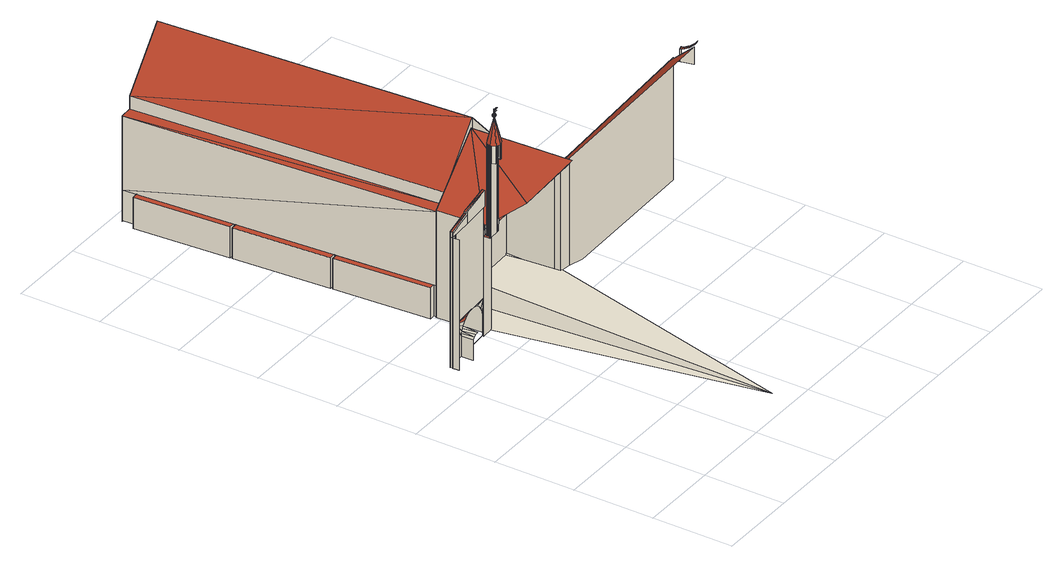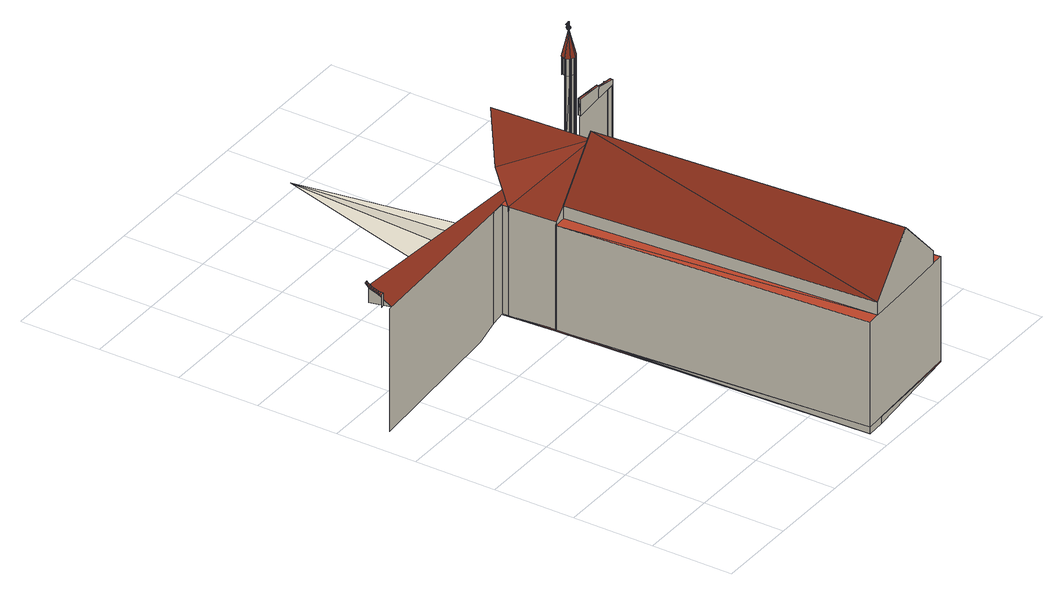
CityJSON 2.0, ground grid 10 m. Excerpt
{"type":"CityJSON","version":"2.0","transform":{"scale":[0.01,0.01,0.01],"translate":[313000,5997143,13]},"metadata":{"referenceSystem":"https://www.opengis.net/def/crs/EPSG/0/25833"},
"CityObjects":{
"building1":{"type":"Building","geometry":[{"type":"MultiSurface","lod":"0","boundaries":[[[0,1,2]],[[3,4,5,1]],[[6,2,1]],[[5,7,6,1]],[[8,6,7,9,10]],[[11,12,10,9]],[[10,13,14,8]],[[13,15,16,14]],[[16,17,14]],[[17,16,15,18]],[[19,12,11]],[[15,13,20,21,18]],[[18,21,22,23,17]],[[12,24,25,20,13,10]],[[23,22,26,27]],[[28,29,30,31,32]],[[12,19,24]],[[22,33,34,26]],[[26,35,36,27]],[[37,35,26,34]],[[37,33,38]],[[22,39,40,33]],[[33,37,34]],[[40,41,38,33]],[[39,41,40]],[[42,19,11,9,31,30,29,43,44,45]],[[39,22,46,47,48]],[[22,49,46]],[[10,9,31,32,50,51,52,13]],[[24,19,42,53]],[[22,54,49]],[[20,13,52]],[[54,22,55]],[[56,57,27]],[[45,53,42]],[[43,29,28,32,50,44]],[[51,25,24,53,58]],[[59,22,21,20,52,51,60]],[[52,51,25,20]],[[61,62,63]],[[53,45,58]],[[62,61,64]],[[61,63,59]],[[65,66,64,61]],[[67,68,69,70]],[[71,67,70,72,73,74]],[[69,70,72]],[[69,75,76]],[[69,72,73]],[[68,77,78,75,69]],[[79,71,74,80]],[[77,81,82,83,78]],[[84,79,80,85]],[[81,86,87,82]],[[88,84,85,89]],[[86,90,91,87]],[[92,88,89,93]],[[94,75,78,83,82,87,91,95,96,97,98,99,100,101]],[[90,102,95,91]],[[103,92,93,104]],[[105,106,69,73,74,80,85,89,93,104,107,108,109]],[[110,111,112,113,114,115,116,102,90,86,81,77,68,67,71,79,84,88,92,103,117,118,119,120]],[[69,106,94,75]],[[102,116,96,95]],[[117,103,104,107]],[[116,115,97,96]],[[118,117,107,108]],[[115,114,98,97]],[[119,118,108,109]],[[114,113,99,98]],[[120,119,109,105]],[[113,112,100,99]],[[110,120,105,106]],[[112,111,101,100]],[[111,110,106,94,101]],[[50,51,45,44]],[[65,61,121]],[[51,58,45]],[[122,123,110,106]],[[94,106,124]],[[125,124,106,110]],[[61,126,121]],[[127,128,129,130]],[[131,127,130,132]],[[94,124,133]],[[128,134,135,129]],[[136,131,132,137]],[[57,126,61,138]],[[134,139,140,135]],[[141,136,137,142]],[[139,143,144,140]],[[145,141,142,146]],[[143,147,148,144]],[[149,145,146,150]],[[147,151,152,148]],[[153,149,150,154]],[[125,155,156,157,158,159,160,161,162,163,151,147,143,139,134,128,127,131,136,141,145,149,153,164]],[[165,133,166,154,150,146,142,137,132,130,129,135,140,144,148,152,167,168,169,170,171,172,173,174]],[[175,176,75,78,83,82,87,91,95,96,97,98,99,100,101,94,133,166,154,150,146,142,137,132,130,129,135,140,144,148,152,167,168,169,170,171,172,173,174,165,133,177,178,179,180,181,182,183,184,185,186,187,188]],[[151,163,167,152]],[[164,153,154,166]],[[163,162,168,167]],[[125,164,166,133,124]],[[162,161,169,168]],[[155,125,124,133,165]],[[161,160,170,169]],[[156,155,165,174]],[[160,159,171,170]],[[157,156,174,173]],[[189,190,191,192,193]],[[159,158,172,171]],[[158,157,173,172]],[[194,189,193,192,195]],[[196,197,198,199]],[[200,201,197,196]],[[190,202,203,192,191]],[[204,196,199,205]],[[206,200,196,204]],[[197,207,208,198]],[[199,198,209,210]],[[201,211,207,197]],[[205,199,210,212]],[[198,208,213,209]],[[214,215,201,200]],[[216,204,205,217]],[[218,214,200,206]],[[219,206,204,216]],[[215,220,211,201]],[[207,221,222,208]],[[217,205,212,223]],[[211,224,221,207]],[[210,209,225,226]],[[212,210,226,227]],[[208,222,228,213]],[[229,218,206,219]],[[209,213,230,225]],[[220,231,224,211]],[[232,233,215,214]],[[234,232,214,218]],[[235,216,217,236]],[[223,212,227,237]],[[238,219,216,235]],[[233,239,220,215]],[[213,228,240,230]],[[236,217,223,241]],[[221,242,243,222]],[[224,244,242,221]],[[245,234,218,229]],[[246,247,94,106]],[[248,229,219,238]],[[226,225,249,250]],[[222,243,251,228]],[[239,252,231,220]],[[227,226,250,253]],[[225,230,254,249]],[[231,255,244,224]],[[241,223,237,256]],[[237,227,253,257]],[[228,251,258,240]],[[259,260,233,232]],[[261,245,229,248]],[[230,240,262,254]],[[263,259,232,234]],[[264,235,236,265]],[[260,266,239,233]],[[267,238,235,264]],[[252,268,255,231]],[[265,236,241,269]],[[270,263,234,245]],[[271,248,238,267]],[[272,273,124,125]],[[177,133,124,273]],[[256,237,257,274]],[[266,275,252,239]],[[242,276,277,243]],[[244,278,276,242]],[[243,277,279,251]],[[240,258,280,262]],[[269,241,256,281]],[[250,249,282,283]],[[255,284,278,244]],[[253,250,283,285]],[[249,254,286,282]],[[287,270,245,261]],[[288,261,248,271]],[[251,279,289,258]],[[275,290,268,252]],[[257,253,285,291]],[[254,262,292,286]],[[268,293,284,255]],[[281,256,274,294]],[[295,296,260,259]],[[297,295,259,263]],[[274,257,291,298]],[[296,299,266,260]],[[258,289,300,280]],[[301,264,265,302]],[[303,287,261,288]],[[304,267,264,301]],[[262,280,305,292]],[[306,297,263,270]],[[302,265,269,307]],[[299,308,275,266]],[[309,271,267,304]],[[290,310,293,268]],[[307,269,281,311]],[[312,194,195,192,313]],[[314,315,316,317,193]],[[315,318,319,316]],[[320,306,270,287]],[[294,274,298,321]],[[322,314,193,317,323]],[[276,324,277]],[[325,288,271,309]],[[278,326,324,276]],[[318,327,191,328,319]],[[308,329,290,275]],[[277,324,330,279]],[[284,326,278]],[[280,300,331,305]],[[332,322,323,333]],[[311,281,294,334]],[[327,335,336,328,191]],[[279,330,337,289]],[[283,282,338,339]],[[285,283,339,340]],[[282,286,341,338]],[[293,342,326,284]],[[343,320,287,303]],[[303,288,325]],[[291,285,340,344]],[[286,292,345,341]],[[329,346,310,290]],[[289,337,300]],[[347,332,333,348,195]],[[335,349,350,336]],[[298,291,344,351]],[[334,294,321,352]],[[310,342,293]],[[292,305,353,345]],[[301,302,354]],[[304,301,354]],[[302,307,354]],[[309,304,354]],[[355,347,195,348,356]],[[300,337,357,331]],[[321,298,351,358]],[[359,343,303,325]],[[307,311,354]],[[325,309,354]],[[305,331,360,353]],[[349,361,203,362,363,364,350]],[[311,334,354]],[[346,365,342,310]],[[366,367,296,295]],[[368,366,295,297]],[[367,369,299,296]],[[324,326,370]],[[330,324,370]],[[371,368,297,306]],[[369,372,308,299]],[[337,330,370]],[[352,321,358,373]],[[326,342,370]],[[374,371,306,320]],[[334,352,354]],[[372,375,329,308]],[[331,357,376,360]],[[359,325,354]],[[377,374,320,343]],[[378,355,356,379]],[[375,380,346,329]],[[381,382,362,203,361]],[[357,337,370]],[[364,363,383,384]],[[342,365,370]],[[385,377,343,359]],[[352,373,354]],[[380,365,346]],[[376,357,370]],[[385,359,354]],[[363,362,386,387]],[[388,389,390,391,392,393,394,395,396,397,381,361,349,335,327,318,315,314,322,332,347,355,378,398]],[[399,400,379,356,348,333,323,317,316,319,328,336,350,364,384,401,402,403,404,405,406,407,408,409]],[[410,411,412,413,123,110,125,272]],[[312,414,415,416,202,190,189,194]],[[417,376,370]],[[373,418,354]],[[365,419,370]],[[360,376,417,420]],[[373,358,421,418]],[[422,385,354]],[[353,360,420,423]],[[384,383,424,401]],[[397,425,382,381]],[[398,378,379,400,387,386,313]],[[358,351,426,421]],[[427,417,370]],[[428,419,365,380]],[[419,429,370]],[[345,353,423,430]],[[431,422,354]],[[351,344,432,426]],[[422,433,377,385]],[[429,434,370]],[[341,345,430,435]],[[344,340,436,432]],[[437,427,370]],[[418,438,354]],[[434,439,370]],[[338,341,435,440]],[[340,339,441,436]],[[439,437,370]],[[339,338,440,441]],[[420,417,442]],[[443,431,354]],[[313,386,444,388,398]],[[445,428,380,375]],[[399,446,387,400]],[[438,447,354]],[[448,443,354]],[[433,449,374,377]],[[401,424,450,402]],[[451,419,428]],[[421,452,418]],[[447,453,354]],[[454,455,425,397,396,456]],[[457,448,354]],[[453,458,354]],[[458,457,354]],[[459,445,375,372]],[[442,417,427,460]],[[461,462,463,464,362,382,425,455,465]],[[431,466,433,422]],[[449,467,371,374]],[[468,469,470,471,472,473,450,424,383,363,387,446,474]],[[444,386,362,382,425,455,465,461,462,475,476,477,478]],[[395,465,455,454,456,396]],[[388,444,478,389]],[[409,474,446,399]],[[479,429,419,451]],[[402,450,473,403]],[[423,420,442,480]],[[481,459,372,369]],[[467,482,368,371]],[[418,452,483,438]],[[421,426,484,452]],[[460,427,485]],[[486,481,369,367]],[[482,487,366,368]],[[487,486,367,366]],[[488,434,429,479]],[[408,468,474,409]],[[489,464,463,490]],[[389,478,477,491,390]],[[443,492,466,431]],[[403,473,472,404]],[[394,461,465,395]],[[493,451,428,445]],[[386,494,495,462,475,476,477,478,444]],[[485,427,437,496]],[[497,439,434,488]],[[491,477,476,391,390]],[[430,423,480,498]],[[407,469,468,408]],[[496,437,499]],[[438,483,500,447]],[[466,501,449,433]],[[499,437,439,497]],[[404,472,471,405]],[[502,462,461,394,393]],[[426,432,503,484]],[[391,476,475,392]],[[406,470,469,407]],[[392,475,462,502,393]],[[405,471,470,406]],[[202,416,456,192,203]],[[448,504,492,443]],[[480,442,460,505]],[[447,500,506,453]],[[435,430,498,507]],[[457,508,504,448]],[[432,436,509,503]],[[494,510,511,495]],[[512,493,445,459]],[[453,506,513,458]],[[452,484,514,483]],[[458,513,508,457]],[[515,479,451,493]],[[440,435,507,516]],[[436,441,517,509]],[[501,518,467,449]],[[441,440,516,517]],[[492,519,501,466]],[[505,460,485,520]],[[521,512,459,481]],[[518,522,482,467]],[[498,480,505,523]],[[524,488,479,515]],[[94,133,177,525,247]],[[483,514,526,500]],[[527,521,481,486]],[[484,503,528,514]],[[522,529,487,482]],[[520,485,496,530]],[[529,527,486,487]],[[531,515,493,512]],[[504,532,519,492]],[[533,497,488,524]],[[534,535,387,446,474,468,469,470,471,472,473,450,424,383,363]],[[530,496,499,536]],[[536,499,497,533]],[[507,498,523,537]],[[519,538,518,501]],[[500,526,539,506]],[[503,509,540,528]],[[508,541,532,504]],[[523,505,520,542]],[[506,539,543,513]],[[513,543,541,508]],[[516,507,537,544]],[[509,517,545,540]],[[546,531,512,521]],[[547,548,183,182]],[[549,547,182,181]],[[514,528,550,526]],[[517,516,544,545]],[[551,524,515,531]],[[548,552,184,183]],[[538,553,522,518]],[[554,549,181,180]],[[532,555,538,519]],[[542,520,530,556]],[[557,546,521,527]],[[552,558,185,184]],[[559,554,180,179]],[[553,560,529,522]],[[537,523,542,561]],[[562,533,524,551]],[[560,557,527,529]],[[526,550,563,539]],[[528,540,564,550]],[[556,530,536,565]],[[565,536,533,562]],[[558,566,186,185]],[[541,567,555,532]],[[568,559,179,178]],[[569,551,531,546]],[[539,563,570,543]],[[544,537,561,571]],[[555,572,553,538]],[[543,570,567,541]],[[540,545,573,564]],[[545,544,571,573]],[[566,574,187,186]],[[561,542,556,575]],[[177,273,272,568,178]],[[576,569,546,557]],[[550,564,577,563]],[[578,562,551,569]],[[572,579,560,553]],[[579,576,557,560]],[[575,556,565,580]],[[567,581,572,555]],[[362,464,489,582,534,363]],[[580,565,562,578]],[[574,583,188,187]],[[584,272,273,177,585]],[[571,561,575,586]],[[563,577,587,570]],[[564,573,588,577]],[[570,587,581,567]],[[573,571,586,588]],[[589,578,569,576]],[[585,177,178,179,180,181,182,183,184,185,186,187,188,175,590,591,592,593,594,595,596,597,598,599]],[[272,584,600,601,602,603,604,605,606,607,608,609,610,583,574,566,558,552,548,547,549,554,559,568]],[[581,611,579,572]],[[586,575,580,612]],[[583,610,175,188]],[[611,589,576,579]],[[612,580,578,589]],[[577,588,613,587]],[[600,584,585,599]],[[535,614,510,494,386,387]],[[587,613,611,581]],[[414,312,313,192,491]],[[588,586,612,613]],[[615,616,176,175,617]],[[613,612,589,611]],[[610,609,590,175]],[[601,600,599,598]],[[609,608,591,590]],[[602,601,598,597]],[[618,619,463,462,495]],[[608,607,592,591]],[[603,602,597,596]],[[607,606,593,592]],[[604,603,596,595]],[[606,605,594,593]],[[605,604,595,594]],[[582,489,490,620]],[[416,415,502,192,456]],[[619,621,620,490,463]],[[510,614,622,511]],[[622,623,618,495,511]],[[415,414,491,192,502]],[[624,412,625,626]],[[412,627,628,625]],[[525,177,273,629]],[[410,629,273,272]],[[627,630,631,628]],[[623,621,619,618]],[[621,623,622,620]],[[630,632,633,631]],[[632,634,635,633]],[[634,636,637,635]],[[636,638,639,637]],[[638,640,641,639]],[[640,642,643,641]],[[534,582,620,622,614,535]],[[644,645,646,647]],[[412,625,246,411]],[[648,649,650,651,652,653,654,655]],[[646,647,656,657,658,659,660,661,662,663,664,665,666,667,668,669,670,671,672,673,674,675,676,677,678,645]],[[679,680,681,682]],[[683,684,685,686]],[[687,683,686,688]],[[689,690,691,617,175,590,591,592,593,594,595,596,597,598,599,585,177,525,688,686,685,692,693,694,695,696,697,698,699,700,701,702,703,704,705,706,707,708,709,710,711,525,247,712,713,714,715,716,717,718,719,720,721]],[[684,722,692,685]],[[410,687,688,525,629]],[[722,723,693,692]],[[724,410,629,525,711]],[[723,725,694,693]],[[726,724,711,710]],[[629,247,525]],[[725,727,695,694]],[[728,726,710,709]],[[629,410,411,246]],[[727,729,696,695]],[[730,728,709,708]],[[246,247,629]],[[709,708,707,706,705,704,703,702,701,700,699,698,697,696,695,694,693,692,685,686,688,525,711,710]],[[728,730,731,732,733,734,735,736,737,414,738,739,740,729,727,725,723,722,684,683,687,410,724,726]],[[729,740,697,696]],[[731,730,708,707]],[[741,411,246,742]],[[743,741,742,744]],[[411,745,712,247,246]],[[746,743,744,747]],[[740,739,698,697]],[[732,731,707,706]],[[745,748,713,712]],[[749,746,747,750]],[[739,738,699,698]],[[748,751,714,713]],[[733,732,706,705]],[[752,749,750,753]],[[738,414,700,699]],[[734,733,705,704]],[[751,754,715,714]],[[755,752,753,756]],[[414,737,701,700]],[[735,734,704,703]],[[737,736,702,701]],[[736,735,703,702]],[[754,757,716,715]],[[758,759,246,742,744,747,750,753,756,760,761,762,763]],[[764,755,756,760]],[[246,759,690,247]],[[765,681,680]],[[757,766,717,716]],[[767,764,760,761]],[[689,690,247,712,713,714,715,716,717,718,719,720,721]],[[768,765,680]],[[766,769,718,717]],[[770,767,761,762]],[[769,771,719,718]],[[772,770,762,763]],[[773,765,768]],[[771,774,720,719]],[[775,772,763,758]],[[774,776,721,720]],[[777,775,758,759,690]],[[776,778,689,721]],[[778,777,690,689]],[[768,779,780,773]],[[617,691,690]],[[781,782,783,784]],[[785,784,783,786]],[[682,787,788,653,679]],[[789,782,781,790]],[[791,792,793]],[[653,788,794,654]],[[795,796,797]],[[784,798,790,781]],[[799,793,792]],[[789,790,798,800]],[[801,802,803]],[[804,805,806,807,808]],[[798,804,800]],[[809,810,648,655,811,655,654,794,788]],[[798,806,805]],[[804,798,805]],[[795,812,785]],[[797,813,795]],[[808,807,814,815]],[[816,817,818]],[[819,652,651,780,779,820]],[[805,821,814,807,806]],[[797,822,823,824,796]],[[788,787,825]],[[803,791,801]],[[826,818,817]],[[791,793,801]],[[815,814,821,827]],[[828,829,830,831]],[[788,787,832]],[[827,821,829,828]],[[652,819,820,833,653]],[[813,812,795]],[[834,835,836,837,786,783,782,789,800,804,808,815,827,828,831,838]],[[793,816,801]],[[831,830,839,838]],[[840,841,842]],[[823,843,824]],[[797,796,824,843,844]],[[829,845,839,830]],[[832,788,825]],[[846,842,841]],[[816,818,801]],[[797,795,785,786,837,847,848,849,850,822]],[[818,840,801]],[[838,839,845,834]],[[822,797,822,850,849]],[[845,812,835,834]],[[813,797,844]],[[812,813,835]],[[840,842,801]],[[822,850,849]],[[768,851,852,820,779]],[[853,802,801]],[[788,832,820]],[[854,802,853]],[[835,801,842]],[[849,855,856,823,822]],[[843,823,857]],[[820,809,788]],[[835,858,859]],[[852,860,820]],[[852,861,862,863,820]],[[855,848,849]],[[863,862,810,809,820]],[[864,865,861,852]],[[864,852,851,866]],[[867,823,856]],[[823,867,857]],[[868,854,853]],[[843,857,867,869,870,844]],[[836,835,813,844,870,869,871]],[[848,869,849]],[[869,867,856,855,849]],[[859,858,872]],[[868,873,874]],[[836,835,858]],[[871,848,847,837,836]],[[874,868,853]],[[869,848,871]],[[836,810,874]],[[768,875,876,877,866,851]],[[836,874,872,858]],[[878,879,865,864,880]],[[876,875,881,877]],[[882,883,884]],[[885,886,883]],[[887,888,886]],[[889,890,888]],[[891,892,890]],[[893,894,892]],[[895,896,894]],[[897,898,899,900,876]],[[882,884,901]],[[896,895,898,897]],[[885,883,882]],[[887,886,885]],[[889,888,887]],[[891,890,889]],[[893,892,891]],[[895,894,893]]],"semantics":{"surfaces":[{"type":"WallSurface"},{"type":"RoofSurface"},{"type":"GroundSurface"}],"values":[0,0,0,0,0,0,0,0,0,0,1,1,0,0,0,0,1,0,0,0,0,0,0,0,0,0,0,1,1,0,1,2,1,2,1,0,0,0,1,0,1,0,0,0,0,0,1,0,1,0,0,0,0,0,0,0,0,2,0,0,1,1,0,0,0,0,0,0,0,0,0,0,0,0,0,0,0,0,0,0,0,0,0,0,0,0,0,0,0,0,0,0,0,0,0,0,1,0,1,0,0,0,0,0,0,0,0,0,0,1,0,0,1,0,0,1,1,1,0,0,0,1,0,0,1,1,1,0,0,1,0,0,1,0,1,0,0,0,1,1,1,1,0,0,1,0,0,1,0,1,0,0,0,1,0,0,1,1,0,0,1,0,1,1,0,1,0,1,1,1,0,0,1,0,0,0,0,0,1,0,0,1,0,1,1,0,0,1,0,0,1,0,1,1,0,0,1,1,1,0,1,1,0,1,0,1,1,0,0,1,1,0,0,1,0,0,0,0,0,0,0,1,0,0,0,1,0,0,1,1,1,0,0,0,0,0,1,1,0,0,1,1,1,1,0,0,1,1,1,1,0,0,1,0,0,1,0,0,0,1,0,0,1,0,1,1,0,0,1,1,0,0,0,0,0,0,1,1,0,0,1,0,2,1,2,0,0,1,0,0,1,1,0,0,0,0,1,0,0,0,0,1,1,1,0,0,1,0,1,0,0,1,0,0,0,1,0,0,0,1,1,1,0,0,1,1,0,1,1,1,0,0,2,1,1,2,1,0,0,0,0,0,0,0,1,1,1,0,0,1,0,0,0,0,0,1,0,0,0,2,0,0,0,0,0,0,1,1,0,0,0,1,0,0,0,0,1,1,0,1,0,1,1,0,0,1,1,1,0,0,1,1,0,1,0,0,1,0,0,2,1,0,1,1,0,0,0,1,0,1,0,0,0,1,1,1,1,0,1,1,0,1,0,0,0,1,0,0,0,1,0,1,0,0,0,0,1,0,0,0,1,1,0,0,0,1,0,0,1,0,1,1,1,0,0,0,0,0,1,0,1,0,0,1,0,0,0,0,0,1,1,1,0,0,0,1,1,0,0,0,0,1,0,1,1,1,0,0,0,0,0,0,0,2,0,0,0,0,0,0,2,1,0,2,0,1,0,0,0,0,0,1,0,0,0,0,0,0,0,0,1,0,0,0,0,0,0,1,0,0,0,0,0,0,0,0,0,0,0,0,0,1,1,0,0,0,0,0,0,0,0,0,0,0,0,0,0,0,0,0,0,0,0,0,0,0,1,0,0,0,0,0,2,0,0,0,0,0,0,0,0,0,0,0,0,0,1,0,0,1,0,0,1,0,1,0,0,0,0,0,0,2,0,0,1,0,0,0,1,0,1,0,0,0,0,0,1,0,0,0,2,0,0,0,1,0,1,1,0,0,0,0,0,0,0,1,0,0,0,1,0,1,0,0,0,1,1,1,1,0,0,0,0,1,1,1,0,0,0,1,0,0,1,2,0,0,1,0,1,0,0,0,1,1,1,1,1,1,1,0,1,1,1,1,1,1,1,1]}}]}
},
"vertices":[
[59,3145,221],[56,3225,220],[65,3145,221],[59,3145,220],[59,3145,1860],[56,3225,1860],[61,3225,220],[61,3225,1860],[59,3256,220],[61,3226,1860],[59,3256,1860],[61,3226,1928],[59,3256,1928],[91,3259,1860],[91,3259,220],[90,3267,1860],[90,3267,220],[171,3273,220],[171,3273,1860],[359,3248,1992],[320,3275,1860],[172,3264,1860],[172,3264,690],[172,3264,220],[357,3278,1992],[357,3278,1860],[294,3274,478],[294,3274,220],[371,3249,1866],[371,3249,1966],[66,3227,1905],[66,3227,1860],[371,3249,1860],[307,3275,534],[301,3274,506],[301,3123,478],[301,3123,220],[309,3120,512],[319,3107,543],[334,3277,586],[320,3276,560],[334,3087,570],[359,3248,2015],[371,3249,2008],[755,3277,2063],[755,3277,2067],[371,3279,629],[362,3279,618],[352,3278,607],[418,3283,662],[755,3277,1860],[752,3307,1860],[685,3302,1860],[357,3278,2015],[472,3287,683],[529,3291,690],[319,3276,220],[764,3308,220],[752,3307,2067],[774,3309,690],[774,3309,1860],[774,3309,683],[586,3295,683],[530,3291,690],[640,3299,662],[725,3305,586],[687,3303,629],[762,3209,2642],[762,3211,2642],[762,3211,2417],[762,3209,2417],[763,3207,2642],[762,3208,2417],[763,3208,2417],[763,3207,2417],[762,3211,1480],[762,3211,2062],[762,3212,2642],[762,3212,1480],[764,3206,2642],[764,3206,2417],[763,3214,2642],[763,3214,1480],[762,3213,1480],[766,3205,2642],[766,3205,2417],[764,3216,2642],[764,3216,1480],[767,3204,2642],[767,3204,2417],[765,3217,2642],[765,3217,1480],[769,3204,2642],[769,3204,2417],[776,3211,1480],[767,3218,1480],[768,3218,1480],[770,3218,1480],[772,3217,1480],[774,3216,1480],[775,3215,1480],[776,3213,1480],[767,3218,2642],[771,3204,2642],[771,3204,2417],[776,3209,2417],[776,3211,2417],[773,3205,2417],[774,3206,2417],[775,3208,2417],[776,3211,2642],[776,3213,2642],[775,3215,2642],[774,3216,2642],[772,3217,2642],[770,3218,2642],[768,3218,2642],[773,3205,2642],[774,3206,2642],[775,3208,2642],[776,3209,2642],[751,3307,534],[798,3164,2417],[798,3164,2642],[793,3260,2417],[793,3260,2642],[764,3308,478],[782,3263,2642],[781,3265,2642],[781,3265,1480],[782,3263,1480],[782,3261,2642],[782,3261,1480],[793,3260,1480],[781,3267,2642],[781,3267,1480],[783,3260,2642],[783,3260,1480],[774,3309,220],[782,3268,2642],[782,3268,1480],[785,3259,2642],[785,3259,1480],[783,3270,2642],[783,3270,1480],[787,3258,2642],[787,3258,1480],[784,3271,2642],[784,3271,1480],[789,3258,2642],[789,3258,1480],[786,3272,2642],[786,3272,1480],[790,3258,2642],[790,3258,1480],[794,3262,2642],[795,3263,2642],[795,3265,2642],[795,3267,2642],[794,3269,2642],[793,3270,2642],[791,3271,2642],[790,3272,2642],[788,3272,2642],[792,3259,2642],[794,3262,1480],[792,3259,1480],[788,3272,1480],[790,3272,1480],[791,3271,1480],[793,3270,1480],[794,3269,1480],[795,3267,1480],[795,3265,1480],[795,3263,1480],[840,3297,1480],[758,3292,1480],[840,3283,1480],[839,3283,1480],[837,3283,1480],[835,3284,1480],[834,3286,1480],[833,3288,1480],[833,3289,1480],[833,3291,1480],[834,3293,1480],[835,3294,1480],[836,3296,1480],[838,3296,1480],[761,3211,2642],[788,3153,2642],[840,3211,2943],[844,3215,2962],[839,3214,2943],[782,3270,2642],[840,3218,2943],[824,3210,2987],[824,3210,2982],[826,3205,2982],[826,3205,2987],[824,3215,2987],[824,3215,2982],[848,3132,2642],[844,3210,2943],[825,3210,2992],[827,3206,2992],[825,3215,2992],[826,3211,2977],[828,3206,2977],[829,3201,2982],[829,3201,2987],[826,3215,2977],[830,3202,2992],[830,3202,2977],[825,3220,2987],[825,3220,2982],[828,3211,2997],[829,3207,2997],[826,3220,2992],[827,3215,2997],[826,3220,2977],[829,3211,2972],[830,3207,2972],[832,3203,2997],[828,3215,2972],[833,3198,2982],[833,3198,2987],[834,3199,2992],[833,3204,2972],[828,3219,2997],[834,3199,2977],[829,3219,2972],[827,3225,2987],[827,3225,2982],[828,3225,2992],[831,3212,3000],[832,3208,3000],[835,3201,2997],[831,3215,3000],[828,3224,2977],[836,3201,2972],[834,3206,3000],[832,3212,2969],[833,3209,2969],[832,3215,2969],[830,3223,2997],[912,3218,2417],[912,3218,1480],[831,3218,3000],[838,3196,2982],[838,3196,2987],[835,3207,2969],[830,3223,2972],[838,3197,2992],[839,3197,2977],[833,3218,2969],[837,3204,3000],[839,3199,2997],[838,3205,2969],[830,3229,2987],[830,3229,2982],[833,3221,3000],[839,3200,2972],[831,3228,2992],[835,3213,3003],[836,3211,3003],[831,3228,2977],[835,3215,3003],[834,3221,2969],[838,3209,3003],[833,3227,2997],[836,3217,3003],[840,3283,2642],[840,3283,2417],[840,3202,3000],[833,3226,2972],[837,3213,2966],[837,3211,2966],[837,3215,2966],[839,3210,2966],[840,3203,2969],[839,3207,3003],[843,3195,2982],[843,3195,2987],[837,3217,2966],[843,3196,2992],[843,3196,2977],[835,3224,3000],[836,3219,3003],[840,3209,2966],[836,3223,2969],[843,3198,2997],[843,3199,2972],[838,3218,2966],[841,3207,3003],[834,3232,2987],[834,3232,2982],[835,3231,2992],[843,3202,3000],[835,3231,2977],[842,3208,2966],[840,3214,3005],[841,3213,3005],[838,3221,3003],[840,3215,3005],[843,3203,2969],[836,3229,2997],[841,3212,3005],[836,3228,2972],[840,3216,3005],[839,3220,2966],[842,3212,3005],[840,3298,2642],[843,3220,2943],[839,3214,2942],[839,3213,2942],[839,3213,3062],[839,3214,3062],[840,3212,2942],[840,3212,3062],[838,3226,3000],[843,3206,3003],[839,3216,2942],[839,3216,3062],[842,3214,2965],[841,3217,3005],[842,3215,2965],[840,3211,2942],[840,3211,3062],[838,3225,2969],[842,3213,2965],[844,3208,2966],[839,3217,2942],[839,3217,3062],[843,3211,3005],[841,3210,2942],[841,3210,3062],[843,3213,2965],[848,3195,2982],[848,3195,2987],[848,3196,2992],[848,3197,2977],[842,3216,2965],[840,3222,3003],[848,3199,2997],[847,3200,2972],[840,3221,2966],[840,3218,2942],[840,3218,3062],[843,3210,2942],[843,3210,3062],[847,3202,3000],[844,3211,3005],[847,3203,2969],[844,3215,3005],[841,3219,2942],[841,3219,3062],[844,3212,2965],[846,3206,3003],[842,3218,3005],[846,3208,2966],[844,3210,2942],[844,3210,3017],[844,3210,3057],[844,3210,3062],[843,3217,2965],[839,3234,2987],[839,3234,2982],[839,3233,2992],[840,3233,2977],[844,3215,2965],[840,3231,2997],[840,3230,2972],[845,3211,3005],[841,3227,3000],[841,3226,2969],[844,3213,2965],[842,3223,3003],[842,3220,2942],[842,3220,3062],[842,3222,2966],[845,3210,2942],[845,3210,3017],[845,3210,3057],[845,3210,3062],[843,3218,3005],[843,3220,3017],[843,3220,3057],[845,3220,2942],[846,3219,2942],[847,3218,2942],[848,3217,2942],[848,3216,2942],[849,3215,2942],[849,3214,2942],[848,3212,2942],[848,3211,2942],[847,3211,2942],[843,3220,2942],[845,3220,3062],[843,3220,3062],[847,3211,3062],[848,3211,3062],[848,3212,3062],[849,3214,3062],[849,3215,3062],[848,3216,3062],[848,3217,3062],[847,3218,3062],[846,3219,3062],[889,3265,2642],[912,3218,2642],[894,3169,2642],[847,3147,2642],[899,3276,2642],[927,3219,2642],[905,3159,2642],[845,3213,2965],[846,3212,3005],[844,3217,2965],[847,3208,2966],[848,3207,3003],[844,3218,3005],[849,3204,2969],[847,3211,3057],[847,3211,3017],[850,3203,3000],[846,3214,2965],[844,3222,2966],[845,3217,2965],[851,3201,2972],[845,3218,3005],[852,3200,2997],[844,3223,3003],[845,3216,2965],[853,3199,2977],[853,3198,2992],[846,3215,2965],[847,3213,3005],[846,3216,2965],[853,3197,2982],[853,3197,2987],[849,3209,2966],[846,3218,3005],[845,3220,3017],[844,3226,2969],[845,3220,3057],[847,3214,3005],[846,3217,3005],[844,3228,3000],[848,3211,3057],[846,3222,2966],[850,3208,3003],[847,3215,3005],[848,3211,2982],[848,3211,3017],[848,3211,2943],[847,3217,3005],[847,3216,3005],[844,3230,2972],[850,3211,2966],[849,3214,3017],[849,3215,3017],[849,3212,3017],[849,3210,3017],[848,3212,3017],[846,3223,3003],[844,3231,2997],[847,3218,3057],[848,3217,3057],[848,3216,3057],[849,3215,3057],[849,3214,3057],[848,3212,3057],[846,3219,3057],[848,3216,3017],[848,3217,3017],[847,3218,3017],[846,3219,3017],[848,3221,2966],[852,3206,2969],[844,3233,2977],[844,3234,2992],[851,3210,3003],[853,3205,3000],[851,3213,2966],[844,3234,2982],[844,3235,2987],[849,3220,2966],[849,3210,3052],[849,3212,3052],[847,3218,2943],[848,3222,3003],[847,3226,2969],[848,3220,3017],[849,3218,3017],[851,3214,2966],[850,3218,2966],[854,3203,2972],[851,3216,2966],[852,3212,3003],[848,3227,3000],[849,3215,2943],[855,3203,2997],[850,3221,3003],[854,3209,2969],[852,3214,3003],[856,3201,2977],[851,3219,3003],[857,3201,2992],[848,3220,3052],[849,3218,3052],[848,3230,2972],[852,3217,3003],[855,3208,3000],[850,3225,2969],[857,3200,2982],[858,3200,2987],[848,3230,2997],[851,3226,3000],[855,3211,2969],[849,3232,2977],[849,3233,2992],[857,3207,2972],[852,3223,2969],[889,3265,1480],[856,3211,3000],[849,3234,2982],[858,3206,2997],[849,3234,2987],[855,3214,2969],[852,3228,2972],[853,3224,3000],[854,3220,2969],[894,3212,3057],[893,3222,3057],[855,3217,2969],[859,3205,2977],[852,3229,2997],[857,3214,3000],[860,3205,2992],[855,3221,3000],[859,3210,2972],[856,3218,3000],[861,3204,2982],[861,3204,2987],[853,3230,2977],[833,3288,2642],[833,3289,2642],[834,3286,2642],[860,3210,2997],[855,3225,2972],[833,3291,2642],[854,3231,2992],[835,3284,2642],[856,3226,2997],[859,3214,2972],[854,3232,2982],[834,3293,2642],[837,3283,2642],[854,3232,2987],[861,3209,2977],[857,3222,2972],[860,3214,2997],[862,3209,2992],[859,3218,2972],[835,3294,2642],[858,3222,2997],[839,3283,2642],[857,3227,2977],[860,3218,2997],[863,3209,2982],[858,3228,2992],[863,3209,2987],[836,3296,2642],[862,3214,2977],[858,3228,2982],[863,3214,2992],[860,3223,2977],[858,3229,2987],[862,3219,2977],[860,3224,2992],[894,3212,3052],[838,3296,2642],[842,3283,2642],[842,3283,1480],[864,3214,2982],[862,3219,2992],[864,3214,2987],[861,3224,2982],[841,3296,1480],[843,3296,1480],[845,3295,1480],[846,3293,1480],[847,3292,1480],[847,3290,1480],[847,3288,1480],[846,3286,1480],[845,3285,1480],[844,3284,1480],[844,3284,2642],[845,3285,2642],[846,3286,2642],[847,3288,2642],[847,3290,2642],[847,3292,2642],[846,3293,2642],[845,3295,2642],[843,3296,2642],[841,3296,2642],[840,3297,2642],[861,3224,2987],[863,3219,2982],[863,3219,2987],[893,3222,3052],[922,3301,215],[758,3292,215],[922,3301,1480],[894,3220,3017],[894,3214,3017],[894,3214,3052],[874,3213,3035],[894,3220,3052],[874,3219,3035],[893,3168,2642],[894,3169,2417],[893,3168,2417],[896,3170,2642],[896,3170,2417],[889,3265,2417],[897,3171,2642],[897,3171,2417],[899,3171,2642],[899,3171,2417],[901,3171,2642],[901,3171,2417],[903,3171,2642],[903,3171,2417],[904,3170,2642],[904,3170,2417],[905,3168,2642],[905,3168,2417],[906,3167,2642],[906,3167,2417],[894,3219,1578],[895,3219,1578],[894,3220,1578],[893,3220,1578],[780,3907,226],[811,3311,226],[811,3311,1578],[811,3317,1578],[811,3317,1521],[811,3317,1577],[780,3907,1576],[780,3907,1557],[892,3221,1578],[892,3223,1578],[892,3224,1578],[892,3226,1578],[892,3228,1578],[894,3229,1578],[895,3230,1578],[897,3231,1578],[899,3231,1578],[900,3231,1578],[902,3230,1578],[904,3229,1578],[905,3228,1578],[905,3226,1578],[906,3224,1578],[905,3222,1578],[905,3221,1578],[904,3219,1578],[902,3218,1578],[900,3218,1578],[899,3217,1578],[897,3218,1578],[895,3218,1578],[812,3315,1578],[920,3209,1577],[920,3209,1601],[920,3209,1649],[887,3268,2642],[887,3270,2642],[887,3270,1480],[887,3268,1480],[888,3267,2642],[888,3267,1480],[925,3221,1480],[926,3219,1480],[920,3301,1480],[887,3272,1480],[888,3274,1480],[889,3275,1480],[890,3276,1480],[892,3277,1480],[894,3277,1480],[896,3277,1480],[897,3277,1480],[899,3276,1480],[900,3274,1480],[901,3272,1480],[901,3271,1480],[901,3269,1480],[900,3267,1480],[899,3266,1480],[898,3264,1480],[896,3264,1480],[894,3263,1480],[893,3263,1480],[891,3264,1480],[912,3220,1480],[912,3222,1480],[914,3223,1480],[915,3224,1480],[916,3225,1480],[918,3225,1480],[920,3225,1480],[922,3225,1480],[923,3224,1480],[925,3222,1480],[887,3272,2642],[888,3274,2642],[891,3264,2642],[889,3275,2642],[893,3263,2642],[890,3276,2642],[894,3263,2642],[892,3277,2642],[896,3264,2642],[898,3264,2642],[899,3266,2642],[900,3267,2642],[901,3269,2642],[901,3271,2642],[901,3272,2642],[900,3274,2642],[897,3277,2642],[896,3277,2642],[894,3277,2642],[912,3216,2642],[912,3216,2417],[913,3215,2642],[913,3215,2417],[912,3220,2642],[914,3213,2642],[914,3213,2417],[912,3222,2642],[916,3212,2642],[916,3212,2417],[914,3223,2642],[917,3212,2642],[917,3212,2417],[915,3224,2642],[919,3212,2642],[919,3212,2417],[916,3225,2642],[926,3217,2417],[926,3219,2417],[921,3212,2417],[923,3213,2417],[924,3214,2417],[925,3215,2417],[921,3212,2642],[918,3236,1578],[918,3225,2642],[923,3213,2642],[918,3237,1577],[920,3225,2642],[924,3214,2642],[922,3225,2642],[925,3215,2642],[918,3237,1578],[923,3224,2642],[926,3217,2642],[925,3222,2642],[926,3219,2642],[925,3221,2642],[912,3322,1577],[912,3322,1578],[730,3944,611],[730,3944,223],[799,3949,223],[799,3949,611],[801,3907,611],[801,3907,223],[1137,2994,1792],[1517,3948,2204],[650,5129,223],[650,5129,611],[799,3949,227],[730,3944,226],[721,5133,227],[780,3907,1577],[801,3907,1543],[959,3916,1677],[959,3916,1543],[721,5133,611],[650,5129,226],[721,5133,223],[927,7753,220],[1451,93,255],[809,3793,224],[720,5161,223],[720,5161,611],[719,5161,611],[648,5156,611],[648,5156,223],[2255,3989,1577],[2255,3989,197],[781,3907,1557],[550,7731,611],[550,7731,1543],[568,6347,611],[568,6347,223],[720,5161,227],[648,5156,226],[642,6352,227],[2292,3400,1521],[2292,3400,1577],[642,6352,611],[1539,3949,1543],[1539,3949,2322],[959,3916,1702],[1578,2705,2200],[568,6347,226],[642,6352,223],[640,6381,223],[640,6381,611],[566,6376,611],[566,6376,223],[1996,3041,1792],[1552,3358,1577],[563,7556,223],[550,7731,223],[2035,7814,223],[2276,3990,223],[487,7551,223],[487,7551,611],[640,6381,227],[566,6376,226],[563,7556,225],[708,7740,1702],[708,7740,1543],[563,7556,611],[487,7551,224],[2276,3990,242],[2276,3990,1544],[2119,3981,1544],[1540,3949,1543],[2298,3313,1577],[2297,3325,1577],[1804,7801,146],[2318,3325,208],[2119,3981,1678],[2119,3981,1702],[1292,7773,2322],[1797,7801,223],[550,7731,213],[2294,3379,1577],[2297,3325,201],[2292,3400,197],[2292,3400,256],[2469,3332,1577],[2469,3332,178],[2472,3323,1577],[1877,7805,1702],[2305,3531,225],[1877,7805,1543],[1292,7773,1543],[2035,7814,1543],[1797,7801,137],[2286,3832,230],[2035,7814,137],[4667,3188,1792],[4629,3344,1659],[4606,3441,1577],[4656,3443,36],[2759,3346,99],[4656,3443,1577],[4667,3188,1577],[4716,3195,1824],[4668,3183,1824],[4672,3167,1846],[4712,3213,1804],[4664,3201,1804],[4707,3233,1786],[4659,3222,1786],[4701,3255,1770],[4654,3244,1770],[4696,3279,1757],[4648,3267,1757],[4690,3304,1747],[4642,3292,1747],[4683,3329,1739],[4636,3318,1739],[4629,3344,1734],[4677,3356,1734],[4677,3356,1577],[4629,3344,1577],[4720,3179,1846]
]}
